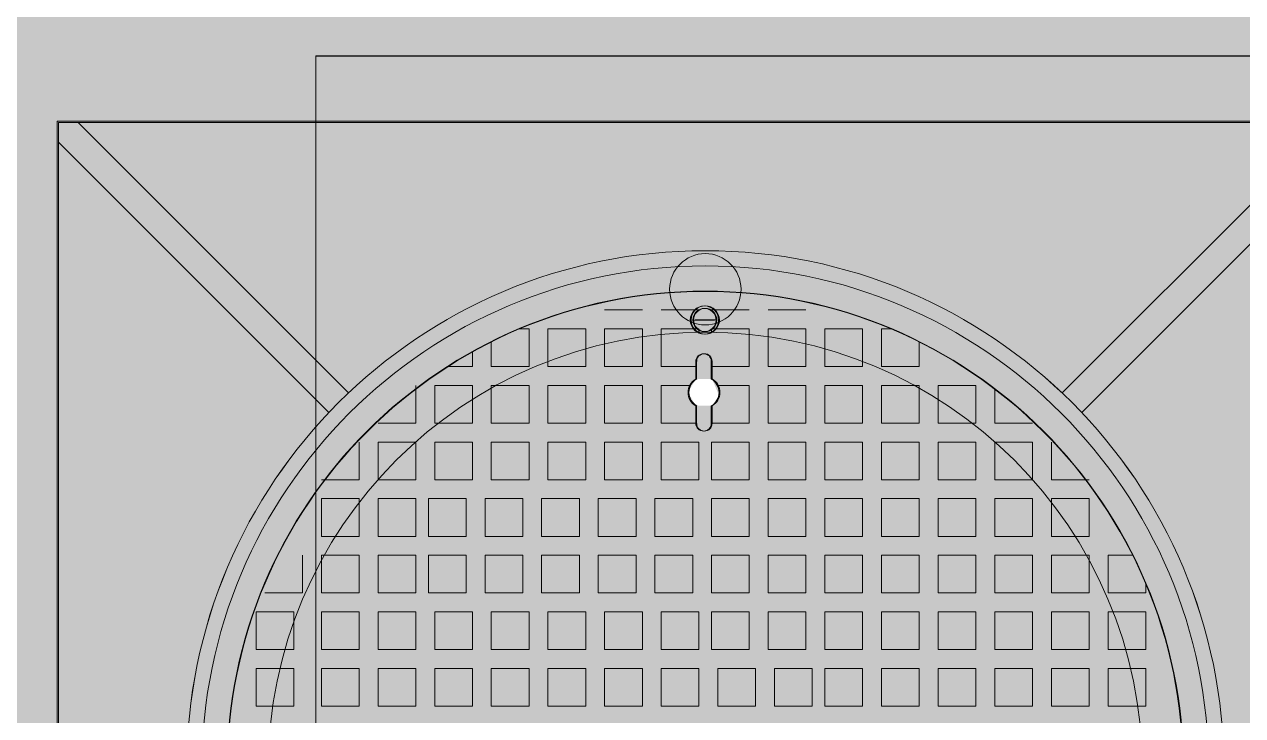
# Model space of a CAD drawing. Header units: millimetres. Extents: x 5117 to 246734, y -48177 to 129208.
# Drawn here: x 87908 to 88848, y 20278 to 20811 of the extents above; entities that cross this region are included whole.
import ezdxf

# ---------------------------------------------------------------- set-up
doc = ezdxf.new("R2010")
doc.units = ezdxf.units.MM
for name, color, linetype, lineweight in [('A-FLOR-PATT-3', 10, 'Continuous', 9), ('G-IMPT', 8, 'Continuous', 9), ('M-EQPM', 50, 'Continuous', 9)]:
    doc.layers.add(name, color=color, linetype=linetype, lineweight=lineweight)

# ---------------------------------------------------------------- blocks, each defined once
blk = doc.blocks.new('TKTC_NAP THAM BE XLNT_260130 - TKTC_XREF_260130_NAP THAM BE XLNT_dwg_TTT-HOOD ACCESS - TTT-HOOD ACCESS-1904605-MB BỂ XLNT 2 HẦM 1-3399785-TKCS_MB TỔNG THỂ MÁI')
at = {"layer": 'G-IMPT'}
for p, q in [((43.81, 358.9), (13.81, 358.9)), ((16.21, 350.87), (0.08, 350.87))]:
    blk.add_line(p, q, dxfattribs=at)
at = {"layer": 'G-IMPT', "flags": 128}
for points in [[(-71.19, 358.9), (-41.19, 358.9), (-71.19, 358.9), (-41.19, 358.9), (-71.19, 358.9), (-41.19, 358.9)], [(-26.19, 358.9), (3.81, 358.9), (-26.19, 358.9), (3.81, 358.9)], [(58.81, 358.9), (88.81, 358.9)], [(0.74, 350.91), (16.87, 350.91)], [(-86.19, 313.9), (-116.19, 313.9), (-116.19, 343.9), (-86.19, 343.9), (-86.19, 313.9), (-116.19, 313.9), (-116.19, 343.9), (-86.19, 343.9), (-86.19, 313.9), (-116.19, 313.9), (-116.19, 343.9), (-86.19, 343.9), (-86.19, 313.9), (-116.19, 313.9), (-116.19, 343.9), (-86.19, 343.9)], [(-41.19, 313.9), (-41.19, 343.9), (-71.19, 343.9), (-71.19, 313.9), (-41.19, 313.9), (-41.19, 343.9), (-71.19, 343.9), (-71.19, 313.9), (-41.19, 313.9), (-71.19, 313.9), (-71.19, 343.9), (-41.19, 343.9), (-41.19, 313.9), (-71.19, 313.9), (-71.19, 343.9), (-41.19, 343.9)], [(43.81, 313.9), (43.81, 343.9), (13.81, 343.9), (13.81, 340.85), (13.81, 343.9), (43.81, 343.9)], [(88.81, 313.9), (58.81, 313.9), (58.81, 343.9), (88.81, 343.9), (88.81, 313.9), (58.81, 313.9), (58.81, 343.9), (88.81, 343.9), (88.81, 313.9), (58.81, 313.9), (58.81, 343.9), (88.81, 343.9), (88.81, 313.9), (58.81, 313.9), (58.81, 343.9), (88.81, 343.9)], [(133.81, 313.9), (133.81, 343.9), (103.81, 343.9), (103.81, 313.9), (133.81, 313.9), (133.81, 343.9), (103.81, 343.9), (103.81, 313.9), (133.81, 313.9), (103.81, 313.9), (103.81, 343.9), (133.81, 343.9), (133.81, 313.9), (103.81, 313.9), (103.81, 343.9), (133.81, 343.9)], [(156.79, 343.9), (148.81, 343.9), (148.81, 313.9), (178.81, 313.9), (178.81, 333.75), (178.81, 313.9), (148.81, 313.9), (148.81, 343.9), (156.79, 343.9), (148.81, 343.9), (148.81, 313.9), (178.81, 313.9), (178.81, 333.75), (178.81, 313.9), (148.81, 313.9), (148.81, 343.9)], [(13.81, 320.34), (13.81, 313.9), (43.81, 313.9), (13.81, 313.9)], [(-176.19, 268.9), (-206.19, 268.9), (-206.19, 298.9), (-176.19, 298.9), (-176.19, 268.9), (-206.19, 268.9), (-206.19, 298.9), (-176.19, 298.9)], [(-131.19, 268.9), (-131.19, 298.9), (-161.19, 298.9), (-161.19, 268.9), (-131.19, 268.9), (-131.19, 298.9), (-161.19, 298.9), (-161.19, 268.9), (-131.19, 268.9), (-131.19, 298.9), (-161.19, 298.9), (-161.19, 268.9), (-131.19, 268.9), (-161.19, 268.9), (-161.19, 298.9), (-131.19, 298.9)], [(-86.19, 268.9), (-86.19, 298.9), (-116.19, 298.9), (-116.19, 268.9), (-86.19, 268.9), (-86.19, 298.9), (-116.19, 298.9), (-116.19, 268.9), (-86.19, 268.9), (-86.19, 298.9), (-116.19, 298.9), (-116.19, 268.9), (-86.19, 268.9), (-116.19, 268.9), (-116.19, 298.9), (-86.19, 298.9)], [(-41.19, 268.9), (-71.19, 268.9), (-71.19, 298.9), (-41.19, 298.9), (-41.19, 268.9), (-71.19, 268.9), (-71.19, 298.9), (-41.19, 298.9), (-41.19, 268.9), (-71.19, 268.9), (-71.19, 298.9), (-41.19, 298.9), (-41.19, 268.9), (-71.19, 268.9), (-71.19, 298.9), (-41.19, 298.9)], [(-2.86, 298.9), (-26.19, 298.9), (-26.19, 268.9), (1.97, 268.9), (-26.19, 268.9), (-26.19, 298.9)], [(88.81, 268.9), (88.81, 298.9), (58.81, 298.9), (58.81, 268.9), (88.81, 268.9), (88.81, 298.9), (58.81, 298.9), (58.81, 268.9), (88.81, 268.9), (58.81, 268.9), (58.81, 298.9), (88.81, 298.9), (88.81, 268.9), (58.81, 268.9), (58.81, 298.9), (88.81, 298.9), (88.81, 268.9), (58.81, 268.9), (58.81, 298.9), (88.81, 298.9)], [(133.81, 268.9), (133.81, 298.9), (103.81, 298.9), (103.81, 268.9), (133.81, 268.9), (133.81, 298.9), (103.81, 298.9), (103.81, 268.9), (133.81, 268.9), (133.81, 298.9), (103.81, 298.9), (103.81, 268.9), (133.81, 268.9), (103.81, 268.9), (103.81, 298.9), (133.81, 298.9), (133.81, 268.9), (103.81, 268.9), (103.81, 298.9), (133.81, 298.9), (133.81, 268.9), (103.81, 268.9), (103.81, 298.9), (133.81, 298.9)], [(178.81, 268.9), (178.81, 298.9), (148.81, 298.9), (148.81, 268.9), (178.81, 268.9), (178.81, 298.9), (148.81, 298.9), (148.81, 268.9), (178.81, 268.9), (178.81, 298.9), (148.81, 298.9), (148.81, 268.9), (178.81, 268.9), (148.81, 268.9), (148.81, 298.9), (178.81, 298.9), (178.81, 268.9), (148.81, 268.9), (148.81, 298.9), (178.81, 298.9), (178.81, 268.9), (148.81, 268.9), (148.81, 298.9), (178.81, 298.9)], [(223.81, 268.9), (223.81, 298.9), (193.81, 298.9), (193.81, 268.9), (223.81, 268.9), (223.81, 298.9), (193.81, 298.9), (193.81, 268.9), (223.81, 268.9), (223.81, 298.9), (193.81, 298.9), (193.81, 268.9), (223.81, 268.9), (193.81, 268.9), (193.81, 298.9), (223.81, 298.9)], [(-266.19, 223.9), (-266.19, 253.9), (-266.19, 223.9), (-266.19, 253.9), (-266.19, 223.9), (-296.19, 223.9), (-266.19, 223.9), (-296.19, 223.9)], [(-221.19, 223.9), (-251.19, 223.9), (-251.19, 253.9), (-221.19, 253.9), (-221.19, 223.9), (-251.19, 223.9), (-251.19, 253.9), (-221.19, 253.9)], [(-176.19, 223.9), (-206.19, 223.9), (-206.19, 253.9), (-176.19, 253.9), (-176.19, 223.9), (-206.19, 223.9), (-206.19, 253.9), (-176.19, 253.9), (-176.19, 223.9), (-206.19, 223.9), (-206.19, 253.9), (-176.19, 253.9), (-176.19, 223.9), (-206.19, 223.9), (-206.19, 253.9), (-176.19, 253.9)], [(-131.19, 223.9), (-131.19, 253.9), (-161.19, 253.9), (-161.19, 223.9), (-131.19, 223.9), (-131.19, 253.9), (-161.19, 253.9), (-161.19, 223.9), (-131.19, 223.9), (-131.19, 253.9), (-161.19, 253.9), (-161.19, 223.9), (-131.19, 223.9), (-131.19, 253.9), (-161.19, 253.9), (-161.19, 223.9), (-131.19, 223.9), (-161.19, 223.9), (-161.19, 253.9), (-131.19, 253.9), (-131.19, 223.9), (-161.19, 223.9), (-161.19, 253.9), (-131.19, 253.9)], [(-86.19, 223.9), (-86.19, 253.9), (-116.19, 253.9), (-116.19, 223.9), (-86.19, 223.9), (-86.19, 253.9), (-116.19, 253.9), (-116.19, 223.9), (-86.19, 223.9), (-116.19, 223.9), (-116.19, 253.9), (-86.19, 253.9), (-86.19, 223.9), (-116.19, 223.9), (-116.19, 253.9), (-86.19, 253.9), (-86.19, 223.9), (-116.19, 223.9), (-116.19, 253.9), (-86.19, 253.9), (-86.19, 223.9), (-116.19, 223.9), (-116.19, 253.9), (-86.19, 253.9)], [(-41.19, 223.9), (-41.19, 253.9), (-71.19, 253.9), (-71.19, 223.9), (-41.19, 223.9), (-71.19, 223.9), (-71.19, 253.9), (-41.19, 253.9), (-41.19, 223.9), (-71.19, 223.9), (-71.19, 253.9), (-41.19, 253.9), (-41.19, 223.9), (-71.19, 223.9), (-71.19, 253.9), (-41.19, 253.9), (-41.19, 223.9), (-71.19, 223.9), (-71.19, 253.9), (-41.19, 253.9), (-41.19, 223.9), (-71.19, 223.9), (-71.19, 253.9), (-41.19, 253.9)], [(3.81, 223.9), (-26.19, 223.9), (-26.19, 253.9), (3.81, 253.9), (3.81, 223.9), (-26.19, 223.9), (-26.19, 253.9), (3.81, 253.9), (3.81, 223.9), (-26.19, 223.9), (-26.19, 253.9), (3.81, 253.9)], [(43.81, 223.9), (13.81, 223.9), (13.81, 253.9), (43.81, 253.9)], [(88.81, 223.9), (58.81, 223.9), (58.81, 253.9), (88.81, 253.9), (88.81, 223.9), (58.81, 223.9), (58.81, 253.9), (88.81, 253.9), (88.81, 223.9), (58.81, 223.9), (58.81, 253.9), (88.81, 253.9)], [(133.81, 223.9), (103.81, 223.9), (103.81, 253.9), (133.81, 253.9), (133.81, 223.9), (103.81, 223.9), (103.81, 253.9), (133.81, 253.9), (133.81, 223.9), (103.81, 223.9), (103.81, 253.9), (133.81, 253.9), (133.81, 223.9), (103.81, 223.9), (103.81, 253.9), (133.81, 253.9)], [(178.81, 223.9), (148.81, 223.9), (148.81, 253.9), (178.81, 253.9), (178.81, 223.9), (148.81, 223.9), (148.81, 253.9), (178.81, 253.9), (178.81, 223.9), (148.81, 223.9), (148.81, 253.9), (178.81, 253.9), (178.81, 223.9), (148.81, 223.9), (148.81, 253.9), (178.81, 253.9)], [(223.81, 223.9), (193.81, 223.9), (193.81, 253.9), (223.81, 253.9), (223.81, 223.9), (193.81, 223.9), (193.81, 253.9), (223.81, 253.9), (223.81, 223.9), (193.81, 223.9), (193.81, 253.9), (223.81, 253.9)], [(268.81, 223.9), (238.81, 223.9), (238.81, 253.9), (268.81, 253.9), (268.81, 223.9), (238.81, 223.9), (238.81, 253.9), (268.81, 253.9)], [(283.81, 253.9), (283.81, 223.9), (313.81, 223.9), (283.81, 223.9), (283.81, 253.9), (283.81, 223.9), (313.81, 223.9), (283.81, 223.9)], [(-266.19, 178.9), (-266.19, 208.9), (-296.19, 208.9), (-296.19, 178.9), (-266.19, 178.9), (-296.19, 178.9), (-296.19, 208.9), (-266.19, 208.9), (-266.19, 178.9), (-296.19, 178.9), (-296.19, 208.9), (-266.19, 208.9), (-266.19, 178.9), (-296.19, 178.9), (-296.19, 208.9), (-266.19, 208.9), (-266.19, 178.9), (-296.19, 178.9), (-296.19, 208.9), (-266.19, 208.9), (-266.19, 178.9), (-296.19, 178.9), (-296.19, 208.9), (-266.19, 208.9)], [(-221.19, 178.9), (-221.19, 208.9), (-251.19, 208.9), (-251.19, 178.9), (-221.19, 178.9), (-221.19, 208.9), (-251.19, 208.9), (-251.19, 178.9), (-221.19, 178.9), (-221.19, 208.9), (-251.19, 208.9), (-251.19, 178.9), (-221.19, 178.9), (-251.19, 178.9), (-251.19, 208.9), (-221.19, 208.9)], [(-181.19, 178.9), (-211.19, 178.9), (-211.19, 208.9), (-181.19, 208.9), (-181.19, 178.9), (-211.19, 178.9), (-211.19, 208.9), (-181.19, 208.9)], [(-136.19, 178.9), (-136.19, 208.9), (-166.19, 208.9), (-166.19, 178.9), (-136.19, 178.9), (-136.19, 208.9), (-166.19, 208.9), (-166.19, 178.9), (-136.19, 178.9), (-136.19, 208.9), (-166.19, 208.9), (-166.19, 178.9), (-136.19, 178.9), (-136.19, 208.9), (-166.19, 208.9), (-166.19, 178.9), (-136.19, 178.9), (-166.19, 178.9), (-166.19, 208.9), (-136.19, 208.9), (-136.19, 178.9), (-166.19, 178.9), (-166.19, 208.9), (-136.19, 208.9)], [(-91.19, 178.9), (-121.19, 178.9), (-121.19, 208.9), (-91.19, 208.9), (-91.19, 178.9), (-121.19, 178.9), (-121.19, 208.9), (-91.19, 208.9), (-91.19, 178.9), (-121.19, 178.9), (-121.19, 208.9), (-91.19, 208.9), (-91.19, 178.9), (-121.19, 178.9), (-121.19, 208.9), (-91.19, 208.9), (-91.19, 178.9), (-121.19, 178.9), (-121.19, 208.9), (-91.19, 208.9), (-91.19, 178.9), (-121.19, 178.9), (-121.19, 208.9), (-91.19, 208.9), (-91.19, 178.9), (-121.19, 178.9), (-121.19, 208.9), (-91.19, 208.9), (-91.19, 178.9), (-121.19, 178.9), (-121.19, 208.9), (-91.19, 208.9), (-91.19, 178.9), (-121.19, 178.9), (-121.19, 208.9), (-91.19, 208.9), (-91.19, 178.9), (-121.19, 178.9), (-121.19, 208.9), (-91.19, 208.9)], [(-46.19, 178.9), (-46.19, 208.9), (-76.19, 208.9), (-76.19, 178.9), (-46.19, 178.9), (-46.19, 208.9), (-76.19, 208.9), (-76.19, 178.9), (-46.19, 178.9), (-46.19, 208.9), (-76.19, 208.9), (-76.19, 178.9), (-46.19, 178.9), (-46.19, 208.9), (-76.19, 208.9), (-76.19, 178.9), (-46.19, 178.9), (-46.19, 208.9), (-76.19, 208.9), (-76.19, 178.9), (-46.19, 178.9), (-46.19, 208.9), (-76.19, 208.9), (-76.19, 178.9), (-46.19, 178.9), (-76.19, 178.9), (-76.19, 208.9), (-46.19, 208.9), (-46.19, 178.9), (-76.19, 178.9), (-76.19, 208.9), (-46.19, 208.9)], [(-1.19, 178.9), (-31.19, 178.9), (-31.19, 208.9), (-1.19, 208.9), (-1.19, 178.9), (-31.19, 178.9), (-31.19, 208.9), (-1.19, 208.9), (-1.19, 178.9), (-31.19, 178.9), (-31.19, 208.9), (-1.19, 208.9), (-1.19, 178.9), (-31.19, 178.9), (-31.19, 208.9), (-1.19, 208.9)], [(43.81, 178.9), (43.81, 208.9), (13.81, 208.9), (13.81, 178.9), (43.81, 178.9), (43.81, 208.9), (13.81, 208.9), (13.81, 178.9), (43.81, 178.9), (43.81, 208.9), (13.81, 208.9), (13.81, 178.9), (43.81, 178.9), (43.81, 208.9), (13.81, 208.9), (13.81, 178.9), (43.81, 178.9), (43.81, 208.9), (13.81, 208.9), (13.81, 178.9), (43.81, 178.9), (43.81, 208.9), (13.81, 208.9), (13.81, 178.9), (43.81, 178.9), (13.81, 178.9), (13.81, 208.9), (43.81, 208.9), (43.81, 178.9), (13.81, 178.9), (13.81, 208.9), (43.81, 208.9)], [(88.81, 178.9), (58.81, 178.9), (58.81, 208.9), (88.81, 208.9), (88.81, 178.9), (58.81, 178.9), (58.81, 208.9), (88.81, 208.9), (88.81, 178.9), (58.81, 178.9), (58.81, 208.9), (88.81, 208.9), (88.81, 178.9), (58.81, 178.9), (58.81, 208.9), (88.81, 208.9)], [(133.81, 178.9), (133.81, 208.9), (103.81, 208.9), (103.81, 178.9), (133.81, 178.9), (133.81, 208.9), (103.81, 208.9), (103.81, 178.9), (133.81, 178.9), (133.81, 208.9), (103.81, 208.9), (103.81, 178.9), (133.81, 178.9), (133.81, 208.9), (103.81, 208.9), (103.81, 178.9), (133.81, 178.9), (133.81, 208.9), (103.81, 208.9), (103.81, 178.9), (133.81, 178.9), (133.81, 208.9), (103.81, 208.9), (103.81, 178.9), (133.81, 178.9), (103.81, 178.9), (103.81, 208.9), (133.81, 208.9), (133.81, 178.9), (103.81, 178.9), (103.81, 208.9), (133.81, 208.9)], [(178.81, 178.9), (148.81, 178.9), (148.81, 208.9), (178.81, 208.9), (178.81, 178.9), (148.81, 178.9), (148.81, 208.9), (178.81, 208.9), (178.81, 178.9), (148.81, 178.9), (148.81, 208.9), (178.81, 208.9), (178.81, 178.9), (148.81, 178.9), (148.81, 208.9), (178.81, 208.9)], [(223.81, 178.9), (223.81, 208.9), (193.81, 208.9), (193.81, 178.9), (223.81, 178.9), (223.81, 208.9), (193.81, 208.9), (193.81, 178.9), (223.81, 178.9), (223.81, 208.9), (193.81, 208.9), (193.81, 178.9), (223.81, 178.9), (223.81, 208.9), (193.81, 208.9), (193.81, 178.9), (223.81, 178.9), (223.81, 208.9), (193.81, 208.9), (193.81, 178.9), (223.81, 178.9), (223.81, 208.9), (193.81, 208.9), (193.81, 178.9), (223.81, 178.9), (193.81, 178.9), (193.81, 208.9), (223.81, 208.9), (223.81, 178.9), (193.81, 178.9), (193.81, 208.9), (223.81, 208.9)], [(268.81, 178.9), (238.81, 178.9), (238.81, 208.9), (268.81, 208.9), (268.81, 178.9), (238.81, 178.9), (238.81, 208.9), (268.81, 208.9), (268.81, 178.9), (238.81, 178.9), (238.81, 208.9), (268.81, 208.9), (268.81, 178.9), (238.81, 178.9), (238.81, 208.9), (268.81, 208.9)], [(313.81, 178.9), (313.81, 208.9), (283.81, 208.9), (283.81, 178.9), (313.81, 178.9), (313.81, 208.9), (283.81, 208.9), (283.81, 178.9), (313.81, 178.9), (313.81, 208.9), (283.81, 208.9), (283.81, 178.9), (313.81, 178.9), (313.81, 208.9), (283.81, 208.9), (283.81, 178.9), (313.81, 178.9), (313.81, 208.9), (283.81, 208.9), (283.81, 178.9), (313.81, 178.9), (283.81, 178.9), (283.81, 208.9), (313.81, 208.9)], [(-311.19, 133.9), (-311.19, 163.9), (-311.19, 133.9), (-311.19, 163.9), (-311.19, 133.9), (-341.19, 133.9), (-311.19, 133.9), (-341.19, 133.9)], [(-266.19, 133.9), (-296.19, 133.9), (-296.19, 163.9), (-266.19, 163.9), (-266.19, 133.9), (-296.19, 133.9), (-296.19, 163.9), (-266.19, 163.9), (-266.19, 133.9), (-296.19, 133.9), (-296.19, 163.9), (-266.19, 163.9), (-266.19, 133.9), (-296.19, 133.9), (-296.19, 163.9), (-266.19, 163.9)], [(-221.19, 133.9), (-251.19, 133.9), (-251.19, 163.9), (-221.19, 163.9), (-221.19, 133.9), (-251.19, 133.9), (-251.19, 163.9), (-221.19, 163.9), (-221.19, 133.9), (-251.19, 133.9), (-251.19, 163.9), (-221.19, 163.9)], [(-181.19, 133.9), (-211.19, 133.9), (-211.19, 163.9), (-181.19, 163.9), (-181.19, 133.9), (-211.19, 133.9), (-211.19, 163.9), (-181.19, 163.9), (-181.19, 133.9), (-211.19, 133.9), (-211.19, 163.9), (-181.19, 163.9), (-181.19, 133.9), (-211.19, 133.9), (-211.19, 163.9), (-181.19, 163.9)], [(-136.19, 133.9), (-166.19, 133.9), (-166.19, 163.9), (-136.19, 163.9), (-136.19, 133.9), (-166.19, 133.9), (-166.19, 163.9), (-136.19, 163.9), (-136.19, 133.9), (-166.19, 133.9), (-166.19, 163.9), (-136.19, 163.9), (-136.19, 133.9), (-166.19, 133.9), (-166.19, 163.9), (-136.19, 163.9), (-136.19, 133.9), (-166.19, 133.9), (-166.19, 163.9), (-136.19, 163.9), (-136.19, 133.9), (-166.19, 133.9), (-166.19, 163.9), (-136.19, 163.9)], [(-91.19, 133.9), (-121.19, 133.9), (-121.19, 163.9), (-91.19, 163.9), (-91.19, 133.9), (-121.19, 133.9), (-121.19, 163.9), (-91.19, 163.9), (-91.19, 133.9), (-121.19, 133.9), (-121.19, 163.9), (-91.19, 163.9), (-91.19, 133.9), (-121.19, 133.9), (-121.19, 163.9), (-91.19, 163.9), (-91.19, 133.9), (-121.19, 133.9), (-121.19, 163.9), (-91.19, 163.9), (-91.19, 133.9), (-121.19, 133.9), (-121.19, 163.9), (-91.19, 163.9)], [(-46.19, 133.9), (-76.19, 133.9), (-76.19, 163.9), (-46.19, 163.9), (-46.19, 133.9), (-76.19, 133.9), (-76.19, 163.9), (-46.19, 163.9), (-46.19, 133.9), (-76.19, 133.9), (-76.19, 163.9), (-46.19, 163.9), (-46.19, 133.9), (-76.19, 133.9), (-76.19, 163.9), (-46.19, 163.9), (-46.19, 133.9), (-76.19, 133.9), (-76.19, 163.9), (-46.19, 163.9), (-46.19, 133.9), (-76.19, 133.9), (-76.19, 163.9), (-46.19, 163.9), (-46.19, 133.9), (-76.19, 133.9), (-76.19, 163.9), (-46.19, 163.9), (-46.19, 133.9), (-76.19, 133.9), (-76.19, 163.9), (-46.19, 163.9)], [(-1.19, 133.9), (-31.19, 133.9), (-31.19, 163.9), (-1.19, 163.9), (-1.19, 133.9), (-31.19, 133.9), (-31.19, 163.9), (-1.19, 163.9)], [(43.81, 133.9), (13.81, 133.9), (13.81, 163.9), (43.81, 163.9), (43.81, 133.9), (13.81, 133.9), (13.81, 163.9), (43.81, 163.9), (43.81, 133.9), (13.81, 133.9), (13.81, 163.9), (43.81, 163.9), (43.81, 133.9), (13.81, 133.9), (13.81, 163.9), (43.81, 163.9), (43.81, 133.9), (13.81, 133.9), (13.81, 163.9), (43.81, 163.9), (43.81, 133.9), (13.81, 133.9), (13.81, 163.9), (43.81, 163.9), (43.81, 133.9), (13.81, 133.9), (13.81, 163.9), (43.81, 163.9), (43.81, 133.9), (13.81, 133.9), (13.81, 163.9), (43.81, 163.9)], [(88.81, 133.9), (58.81, 133.9), (58.81, 163.9), (88.81, 163.9), (88.81, 133.9), (58.81, 133.9), (58.81, 163.9), (88.81, 163.9)], [(133.81, 133.9), (103.81, 133.9), (103.81, 163.9), (133.81, 163.9), (133.81, 133.9), (103.81, 133.9), (103.81, 163.9), (133.81, 163.9), (133.81, 133.9), (103.81, 133.9), (103.81, 163.9), (133.81, 163.9), (133.81, 133.9), (103.81, 133.9), (103.81, 163.9), (133.81, 163.9), (133.81, 133.9), (103.81, 133.9), (103.81, 163.9), (133.81, 163.9), (133.81, 133.9), (103.81, 133.9), (103.81, 163.9), (133.81, 163.9), (133.81, 133.9), (103.81, 133.9), (103.81, 163.9), (133.81, 163.9), (133.81, 133.9), (103.81, 133.9), (103.81, 163.9), (133.81, 163.9)], [(178.81, 133.9), (148.81, 133.9), (148.81, 163.9), (178.81, 163.9), (178.81, 133.9), (148.81, 133.9), (148.81, 163.9), (178.81, 163.9)], [(223.81, 133.9), (193.81, 133.9), (193.81, 163.9), (223.81, 163.9), (223.81, 133.9), (193.81, 133.9), (193.81, 163.9), (223.81, 163.9), (223.81, 133.9), (193.81, 133.9), (193.81, 163.9), (223.81, 163.9), (223.81, 133.9), (193.81, 133.9), (193.81, 163.9), (223.81, 163.9), (223.81, 133.9), (193.81, 133.9), (193.81, 163.9), (223.81, 163.9), (223.81, 133.9), (193.81, 133.9), (193.81, 163.9), (223.81, 163.9), (223.81, 133.9), (193.81, 133.9), (193.81, 163.9), (223.81, 163.9), (223.81, 133.9), (193.81, 133.9), (193.81, 163.9), (223.81, 163.9)], [(268.81, 133.9), (238.81, 133.9), (238.81, 163.9), (268.81, 163.9), (268.81, 133.9), (238.81, 133.9), (238.81, 163.9), (268.81, 163.9)], [(313.81, 133.9), (313.81, 163.9), (283.81, 163.9), (283.81, 133.9), (313.81, 133.9), (313.81, 163.9), (283.81, 163.9), (283.81, 133.9), (313.81, 133.9), (283.81, 133.9), (283.81, 163.9), (313.81, 163.9), (313.81, 133.9), (283.81, 133.9), (283.81, 163.9), (313.81, 163.9)], [(348.66, 163.9), (328.81, 163.9), (328.81, 133.9), (358.81, 133.9), (358.81, 141.89), (358.81, 133.9), (328.81, 133.9), (328.81, 163.9), (348.66, 163.9), (328.81, 163.9), (328.81, 133.9), (358.81, 133.9), (358.81, 141.89), (358.81, 133.9), (328.81, 133.9), (328.81, 163.9)], [(-318.05, 88.9), (-318.05, 118.9), (-348.05, 118.9), (-348.05, 88.9), (-318.05, 88.9), (-318.05, 118.9), (-348.05, 118.9), (-348.05, 88.9), (-318.05, 88.9), (-318.05, 118.9), (-348.05, 118.9), (-348.05, 88.9), (-318.05, 88.9), (-348.05, 88.9), (-348.05, 118.9), (-318.05, 118.9)], [(-266.19, 88.9), (-266.19, 118.9), (-296.19, 118.9), (-296.19, 88.9), (-266.19, 88.9), (-266.19, 118.9), (-296.19, 118.9), (-296.19, 88.9), (-266.19, 88.9), (-266.19, 118.9), (-296.19, 118.9), (-296.19, 88.9), (-266.19, 88.9), (-296.19, 88.9), (-296.19, 118.9), (-266.19, 118.9)], [(-221.19, 88.9), (-251.19, 88.9), (-251.19, 118.9), (-221.19, 118.9), (-221.19, 88.9), (-251.19, 88.9), (-251.19, 118.9), (-221.19, 118.9)], [(-176.19, 88.9), (-206.19, 88.9), (-206.19, 118.9), (-176.19, 118.9), (-176.19, 88.9), (-206.19, 88.9), (-206.19, 118.9), (-176.19, 118.9)], [(-131.19, 88.9), (-161.19, 88.9), (-161.19, 118.9), (-131.19, 118.9), (-131.19, 88.9), (-161.19, 88.9), (-161.19, 118.9), (-131.19, 118.9), (-131.19, 88.9), (-161.19, 88.9), (-161.19, 118.9), (-131.19, 118.9), (-131.19, 88.9), (-161.19, 88.9), (-161.19, 118.9), (-131.19, 118.9)], [(-86.19, 88.9), (-86.19, 118.9), (-116.19, 118.9), (-116.19, 88.9), (-86.19, 88.9), (-116.19, 88.9), (-116.19, 118.9), (-86.19, 118.9), (-86.19, 88.9), (-116.19, 88.9), (-116.19, 118.9), (-86.19, 118.9), (-86.19, 88.9), (-116.19, 88.9), (-116.19, 118.9), (-86.19, 118.9)], [(-41.19, 88.9), (-41.19, 118.9), (-71.19, 118.9), (-71.19, 88.9), (-41.19, 88.9), (-71.19, 88.9), (-71.19, 118.9), (-41.19, 118.9), (-41.19, 88.9), (-71.19, 88.9), (-71.19, 118.9), (-41.19, 118.9), (-41.19, 88.9), (-71.19, 88.9), (-71.19, 118.9), (-41.19, 118.9)], [(3.81, 88.9), (3.81, 118.9), (-26.19, 118.9), (-26.19, 88.9), (3.81, 88.9), (-26.19, 88.9), (-26.19, 118.9), (3.81, 118.9)], [(43.81, 88.9), (13.81, 88.9), (13.81, 118.9), (43.81, 118.9)], [(88.81, 88.9), (58.81, 88.9), (58.81, 118.9), (88.81, 118.9), (88.81, 88.9), (58.81, 88.9), (58.81, 118.9), (88.81, 118.9), (88.81, 88.9), (58.81, 88.9), (58.81, 118.9), (88.81, 118.9)], [(133.81, 88.9), (133.81, 118.9), (103.81, 118.9), (103.81, 88.9), (133.81, 88.9), (133.81, 118.9), (103.81, 118.9), (103.81, 88.9), (133.81, 88.9), (133.81, 118.9), (103.81, 118.9), (103.81, 88.9), (133.81, 88.9), (103.81, 88.9), (103.81, 118.9), (133.81, 118.9)], [(178.81, 88.9), (178.81, 118.9), (148.81, 118.9), (148.81, 88.9), (178.81, 88.9), (178.81, 118.9), (148.81, 118.9), (148.81, 88.9), (178.81, 88.9), (178.81, 118.9), (148.81, 118.9), (148.81, 88.9), (178.81, 88.9), (148.81, 88.9), (148.81, 118.9), (178.81, 118.9)], [(223.81, 88.9), (223.81, 118.9), (193.81, 118.9), (193.81, 88.9), (223.81, 88.9), (223.81, 118.9), (193.81, 118.9), (193.81, 88.9), (223.81, 88.9), (193.81, 88.9), (193.81, 118.9), (223.81, 118.9)], [(268.81, 88.9), (268.81, 118.9), (238.81, 118.9), (238.81, 88.9), (268.81, 88.9), (268.81, 118.9), (238.81, 118.9), (238.81, 88.9), (268.81, 88.9), (268.81, 118.9), (238.81, 118.9), (238.81, 88.9), (268.81, 88.9), (238.81, 88.9), (238.81, 118.9), (268.81, 118.9)], [(313.81, 88.9), (313.81, 118.9), (283.81, 118.9), (283.81, 88.9), (313.81, 88.9), (313.81, 118.9), (283.81, 118.9), (283.81, 88.9), (313.81, 88.9), (313.81, 118.9), (283.81, 118.9), (283.81, 88.9), (313.81, 88.9), (313.81, 118.9), (283.81, 118.9), (283.81, 88.9), (313.81, 88.9), (313.81, 118.9), (283.81, 118.9), (283.81, 88.9), (313.81, 88.9), (283.81, 88.9), (283.81, 118.9), (313.81, 118.9)], [(358.81, 88.9), (358.81, 118.9), (328.81, 118.9), (328.81, 88.9), (358.81, 88.9), (328.81, 88.9), (328.81, 118.9), (358.81, 118.9), (358.81, 88.9), (328.81, 88.9), (328.81, 118.9), (358.81, 118.9), (358.81, 88.9), (328.81, 88.9), (328.81, 118.9), (358.81, 118.9), (358.81, 88.9), (328.81, 88.9), (328.81, 118.9), (358.81, 118.9), (358.81, 88.9), (328.81, 88.9), (328.81, 118.9), (358.81, 118.9)], [(-318.05, 43.9), (-318.05, 73.9), (-348.05, 73.9), (-348.05, 43.9), (-318.05, 43.9), (-318.05, 73.9), (-348.05, 73.9), (-348.05, 43.9), (-318.05, 43.9), (-318.05, 73.9), (-348.05, 73.9), (-348.05, 43.9), (-318.05, 43.9), (-318.05, 73.9), (-348.05, 73.9), (-348.05, 43.9), (-318.05, 43.9), (-318.05, 73.9), (-348.05, 73.9), (-348.05, 43.9), (-318.05, 43.9), (-348.05, 43.9), (-348.05, 73.9), (-318.05, 73.9)], [(-266.19, 43.9), (-266.19, 73.9), (-296.19, 73.9), (-296.19, 43.9), (-266.19, 43.9), (-266.19, 73.9), (-296.19, 73.9), (-296.19, 43.9), (-266.19, 43.9), (-296.19, 43.9), (-296.19, 73.9), (-266.19, 73.9), (-266.19, 43.9), (-296.19, 43.9), (-296.19, 73.9), (-266.19, 73.9), (-266.19, 43.9), (-296.19, 43.9), (-296.19, 73.9), (-266.19, 73.9), (-266.19, 43.9), (-296.19, 43.9), (-296.19, 73.9), (-266.19, 73.9)], [(-221.19, 43.9), (-221.19, 73.9), (-251.19, 73.9), (-251.19, 43.9), (-221.19, 43.9), (-221.19, 73.9), (-251.19, 73.9), (-251.19, 43.9), (-221.19, 43.9), (-221.19, 73.9), (-251.19, 73.9), (-251.19, 43.9), (-221.19, 43.9), (-251.19, 43.9), (-251.19, 73.9), (-221.19, 73.9)], [(-176.19, 43.9), (-206.19, 43.9), (-206.19, 73.9), (-176.19, 73.9), (-176.19, 43.9), (-206.19, 43.9), (-206.19, 73.9), (-176.19, 73.9), (-176.19, 43.9), (-206.19, 43.9), (-206.19, 73.9), (-176.19, 73.9)], [(-131.19, 43.9), (-131.19, 73.9), (-161.19, 73.9), (-161.19, 43.9), (-131.19, 43.9), (-161.19, 43.9), (-161.19, 73.9), (-131.19, 73.9), (-131.19, 43.9), (-161.19, 43.9), (-161.19, 73.9), (-131.19, 73.9), (-131.19, 43.9), (-161.19, 43.9), (-161.19, 73.9), (-131.19, 73.9)], [(-86.19, 43.9), (-86.19, 73.9), (-116.19, 73.9), (-116.19, 43.9), (-86.19, 43.9), (-116.19, 43.9), (-116.19, 73.9), (-86.19, 73.9), (-86.19, 43.9), (-116.19, 43.9), (-116.19, 73.9), (-86.19, 73.9), (-86.19, 43.9), (-116.19, 43.9), (-116.19, 73.9), (-86.19, 73.9)], [(-41.19, 43.9), (-41.19, 73.9), (-71.19, 73.9), (-71.19, 43.9), (-41.19, 43.9), (-41.19, 73.9), (-71.19, 73.9), (-71.19, 43.9), (-41.19, 43.9), (-41.19, 73.9), (-71.19, 73.9), (-71.19, 43.9), (-41.19, 43.9), (-71.19, 43.9), (-71.19, 73.9), (-41.19, 73.9)], [(3.81, 43.9), (3.81, 73.9), (-26.19, 73.9), (-26.19, 43.9), (3.81, 43.9), (3.81, 73.9), (-26.19, 73.9), (-26.19, 43.9), (3.81, 43.9), (3.81, 73.9), (-26.19, 73.9), (-26.19, 43.9), (3.81, 43.9), (-26.19, 43.9), (-26.19, 73.9), (3.81, 73.9)], [(48.81, 43.9), (48.81, 73.9), (18.81, 73.9), (18.81, 43.9), (48.81, 43.9), (48.81, 73.9), (18.81, 73.9), (18.81, 43.9), (48.81, 43.9), (48.81, 73.9), (18.81, 73.9), (18.81, 43.9), (48.81, 43.9), (18.81, 43.9), (18.81, 73.9), (48.81, 73.9)], [(93.81, 43.9), (93.81, 73.9), (63.81, 73.9), (63.81, 43.9), (93.81, 43.9), (93.81, 73.9), (63.81, 73.9), (63.81, 43.9), (93.81, 43.9), (93.81, 73.9), (63.81, 73.9), (63.81, 43.9), (93.81, 43.9), (63.81, 43.9), (63.81, 73.9), (93.81, 73.9)], [(133.81, 43.9), (133.81, 73.9), (103.81, 73.9), (103.81, 43.9), (133.81, 43.9), (133.81, 73.9), (103.81, 73.9), (103.81, 43.9), (133.81, 43.9), (103.81, 43.9), (103.81, 73.9), (133.81, 73.9), (133.81, 43.9), (103.81, 43.9), (103.81, 73.9), (133.81, 73.9)], [(178.81, 43.9), (148.81, 43.9), (148.81, 73.9), (178.81, 73.9), (178.81, 43.9), (148.81, 43.9), (148.81, 73.9), (178.81, 73.9), (178.81, 43.9), (148.81, 43.9), (148.81, 73.9), (178.81, 73.9), (178.81, 43.9), (148.81, 43.9), (148.81, 73.9), (178.81, 73.9)], [(223.81, 43.9), (193.81, 43.9), (193.81, 73.9), (223.81, 73.9), (223.81, 43.9), (193.81, 43.9), (193.81, 73.9), (223.81, 73.9)], [(268.81, 43.9), (238.81, 43.9), (238.81, 73.9), (268.81, 73.9), (268.81, 43.9), (238.81, 43.9), (238.81, 73.9), (268.81, 73.9)], [(313.81, 43.9), (313.81, 73.9), (283.81, 73.9), (283.81, 43.9), (313.81, 43.9), (313.81, 73.9), (283.81, 73.9), (283.81, 43.9), (313.81, 43.9), (283.81, 43.9), (283.81, 73.9), (313.81, 73.9), (313.81, 43.9), (283.81, 43.9), (283.81, 73.9), (313.81, 73.9)], [(358.81, 43.9), (358.81, 73.9), (328.81, 73.9), (328.81, 43.9), (358.81, 43.9), (358.81, 73.9), (328.81, 73.9), (328.81, 43.9), (358.81, 43.9), (358.81, 73.9), (328.81, 73.9), (328.81, 43.9), (358.81, 43.9), (328.81, 43.9), (328.81, 73.9), (358.81, 73.9)]]:
    blk.add_lwpolyline(points, close=True, dxfattribs=at)
for points in [[(-139.18, 343.9), (-131.19, 343.9), (-131.19, 313.9), (-131.19, 343.9), (-139.18, 343.9), (-131.19, 343.9), (-131.19, 313.9), (-161.19, 313.9), (-161.19, 333.75), (-161.19, 313.9), (-131.19, 313.9), (-161.19, 313.9), (-161.19, 333.75)], [(1.97, 313.9), (-26.19, 313.9), (-26.19, 343.9), (3.81, 343.9), (3.81, 340.51), (3.81, 343.9), (-26.19, 343.9), (-26.19, 313.9), (1.97, 313.9), (-26.19, 313.9), (-26.19, 343.9), (3.81, 343.9), (3.81, 340.51)], [(-176.19, 325.83), (-176.19, 313.9), (-196.13, 313.9)], [(3.81, 322.36), (3.81, 322.89), (3.81, 322.36), (3.81, 322.89)], [(1.31, 317.94), (1.31, 314.45), (1.31, 310.96), (1.31, 307.47), (1.31, 303.98)], [(1.97, 317.97), (1.97, 314.48), (1.97, 310.99), (1.97, 307.5), (1.97, 304.02)], [(1.97, 317.97), (1.97, 314.48), (1.97, 310.99), (1.97, 307.5), (1.97, 304.02)], [(13.61, 303.98), (13.61, 307.47), (13.61, 310.96), (13.61, 314.45), (13.61, 317.94)], [(14.28, 304.02), (14.28, 307.5), (14.28, 310.99), (14.28, 314.48), (14.28, 317.97)], [(14.28, 304.02), (14.28, 307.5), (14.28, 310.99), (14.28, 314.48), (14.28, 317.97)], [(-251.19, 268.9), (-221.19, 268.9), (-221.19, 298.9), (-221.19, 268.9), (-251.19, 268.9), (-221.19, 268.9), (-221.19, 298.9)], [(18.43, 298.9), (43.81, 298.9), (43.81, 268.9), (13.81, 268.9), (43.81, 268.9), (43.81, 298.9), (18.43, 298.9), (43.81, 298.9), (43.81, 268.9), (13.81, 268.9)], [(268.81, 268.9), (238.81, 268.9), (238.81, 296.39)], [(1.31, 282.66), (1.31, 279.17), (1.31, 275.68), (1.31, 272.19), (1.31, 268.71)], [(1.97, 282.7), (1.97, 279.21), (1.97, 275.72), (1.97, 272.23), (1.97, 268.74)], [(1.97, 282.7), (1.97, 279.21), (1.97, 275.72), (1.97, 272.23), (1.97, 268.74)], [(13.61, 268.71), (13.61, 272.19), (13.61, 275.68), (13.61, 279.17), (13.61, 282.66)], [(14.28, 268.74), (14.28, 272.23), (14.28, 275.72), (14.28, 279.21), (14.28, 282.7)], [(14.28, 268.74), (14.28, 272.23), (14.28, 275.72), (14.28, 279.21), (14.28, 282.7)]]:
    blk.add_lwpolyline(points, dxfattribs=at)
at = {"layer": 'G-IMPT'}
for centre, radius in [((8.83, -6.08), 412.07), ((8.81, -6.1), 400), ((8.81, -6.1), 380), ((8.14, 350.87), 11.23), ((8.81, 350.91), 11.23), ((8.81, 350.91), 11.23)]:
    blk.add_circle(centre, radius, dxfattribs=at)
for centre, radius, start, end in [((8.14, 350.87), 9.23, 360, 180), ((8.14, 350.87), 9.23, 0, 180), ((8.81, 350.91), 9.23, 360, 180), ((8.81, 350.91), 9.23, 0, 180), ((8.81, 350.91), 9.23, 360, 180), ((8.81, 350.91), 9.23, 0, 180), ((8.14, 350.87), 9.23, 180, 360), ((8.14, 350.87), 9.23, 180, 360), ((8.81, 350.91), 9.23, 180, 360), ((8.81, 350.91), 9.23, 180, 360), ((8.81, 350.91), 9.23, 180, 360), ((8.81, 350.91), 9.23, 180, 360), ((7.46, 317.94), 6.15, 90, 180), ((8.13, 317.97), 6.15, 90, 180), ((8.13, 317.97), 6.15, 90, 180), ((7.46, 317.94), 6.15, 0, 90), ((8.13, 317.97), 6.15, 0, 90), ((8.13, 317.97), 6.15, 0, 90), ((7.46, 293.32), 12.31, 120, 240), ((8.13, 293.36), 12.31, 120, 240), ((8.13, 293.36), 12.31, 120, 240), ((7.46, 293.32), 12.31, 300, 60), ((8.13, 293.36), 12.31, 300, 60), ((8.13, 293.36), 12.31, 300, 60), ((7.46, 268.71), 6.15, 180, 270), ((8.13, 268.74), 6.15, 180, 270), ((8.13, 268.74), 6.15, 180, 270), ((7.46, 268.71), 6.15, 270, 0), ((8.13, 268.74), 6.15, 270, 0), ((8.13, 268.74), 6.15, 270, 0)]:
    blk.add_arc(centre, radius, start, end, dxfattribs=at)
blk = doc.blocks.new('TKTC_NAP THAM BE XLNT_260130 - TKTC_XREF_260130_NAP THAM BE XLNT_dwg_NAP THAM-3399786-TKCS_MB TỔNG THỂ MÁI')
at = {"layer": 'G-IMPT'}
for p, q in [((584817.38, -154748.88), (584608.84, -154540.33)), ((585367.77, -154748.88), (585576.32, -154540.33)), ((584593.74, -154555.43), (584802.29, -154763.97)), ((585591.41, -154555.43), (585382.87, -154763.97))]:
    blk.add_line(p, q, dxfattribs=at)
at = {"layer": 'G-IMPT', "flags": 128}
for points in [[(584592.58, -155539.17), (585592.58, -155539.17), (585592.58, -154539.17), (584592.58, -154539.17)], [(585591.41, -154540.33), (584593.74, -154540.33), (584593.74, -155538), (585591.41, -155538)]]:
    blk.add_lwpolyline(points, close=True, dxfattribs=at)
at = {"layer": 'G-IMPT'}
for centre, radius in [((585092.58, -155039.17), 400), ((585092.58, -154668.94), 27.53), ((585092.58, -155039.17), 368.54), ((585092.58, -155039.17), 337.08)]:
    blk.add_circle(centre, radius, dxfattribs=at)
at = {"xscale": 0.9707134767847465, "yscale": 0.9707134767847465, "zscale": 0.9707134767847465}
blk.add_blockref('TKTC_NAP THAM BE XLNT_260130 - TKTC_XREF_260130_NAP THAM BE XLNT_dwg_TTT-HOOD ACCESS - TTT-HOOD ACCESS-1904605-MB BỂ XLNT 2 HẦM 1-3399785-TKCS_MB TỔNG THỂ MÁI', (585084, -155033.27), dxfattribs=at)
blk = doc.blocks.new('TKTC_NAP THAM BE XLNT_260130 - TKTC_XREF_260130_NAP THAM BE XLNT_dwg-3399784-TKCS_MB TỔNG THỂ MÁI')
at = {"layer": 'G-IMPT', "flags": 128}
for points in [[(85378.06, 19938.23), (87828.46, 19938.23), (87828.46, 15787.65), (85378.06, 15787.65)], [(87828.46, 19937.94), (85378.06, 19937.94), (85378.06, 18438.22), (87828.46, 18438.22)]]:
    blk.add_lwpolyline(points, close=True, dxfattribs=at)
blk.add_blockref('TKTC_NAP THAM BE XLNT_260130 - TKTC_XREF_260130_NAP THAM BE XLNT_dwg_NAP THAM-3399786-TKCS_MB TỔNG THỂ MÁI', (-499414.11, 174427.1))
blk = doc.blocks.new('TKTC_NAP THAM BE XLNT_260130 - NẮP THĂM BỂ XLNT-2335565-TKCS_MB TỔNG THỂ MÁI')
blk.add_blockref('TKTC_NAP THAM BE XLNT_260130 - TKTC_XREF_260130_NAP THAM BE XLNT_dwg-3399784-TKCS_MB TỔNG THỂ MÁI', (-83427.56, -14087.94))

msp = doc.modelspace()

# ---------------------------------------------------------------- hatches: boundary and pattern name
at = {"layer": 'A-FLOR-PATT-3'}
h = msp.add_hatch(dxfattribs=at)
h.set_pattern_fill('FP_6', color=256, style=0, pattern_type=2)
h.set_pattern_definition([(50, (0, 0), (677.7247, -59.293), [70.866, -779.526]), (355, (0, 0), (-131.1036, 710.731), [56.693, -623.621]), (100.451, (56.5, -4.94), (546.6267, 651.434), [60.227, -662.495]), (46.184, (0, 189), (1008.414, -156.3987), [106.299, -1169.289]), (96.636, (84, 175.9), (883.1375, 920.431), [90.34, -993.743]), (351.184, (0, 189), (883.146, 920.423), [85.039, -935.431]), (21, (94.5, 141.73), (564.0056, -380.4262), [70.866, -779.526]), (326, (94.5, 141.7), (229.9034, 685.1796), [56.693, -623.621]), (71.451, (141.5, 110), (793.912, 304.7473), [60.227, -662.495]), (37.5, (0, 0), (11.4894, 314.54497), [10.394, -605.668, 10.394, -622.676, -625.983]), (37.5, (0, 0), (11.4894, 314.54497), [-1249.131, 10.394, -615.589]), (7.5, (0, 0), (248.5691, 372.672), [10.394, -350.55, 10.394, -591.495, -238.582]), (7.5, (0, 0), (248.5691, 372.672), [-962.833, 10.394, -228.189]), (327.5, (-210.7, 0), (504.39837, -21.31163), [10.394, -225.826, 10.394, -726.613, -977.951]), (327.5, (-210.7, 0), (504.39837, -21.31163), [-973.226, 10.394, -967.557]), (317.5, (-305.2, 0), (551.0412, 94.5872), [10.394, -296.692, 10.394, -479.054, -694.487]), (317.5, (-305.2, 0), (551.0412, 94.5872), [-796.534, 10.394, -684.093])])
h.paths.add_polyline_path([(44802.56, 13236.94), (44902.56, 13236.94), (44902.56, 13388.82), (71452.56, 13388.82), (71452.56, 14988.23), (89452.56, 14988.23), (89452.56, 13388.82), (115103.5, 13387.23), (115103.5, 13256.94), (116102.56, 13256.94), (116102.56, 20878.23), (83667.55, 20878.23), (83667.55, 20888.23), (81462.64, 20888.23), (81462.64, 20878.23), (44812.56, 20878.23), (44812.56, 20888.23), (44802.56, 20888.23), (44802.56, 13339.47)])
h.paths.add_polyline_path([(93977.45, 15435.63), (93971.47, 15445.98), (93977.45, 15456.33), (93989.4, 15456.33), (93995.37, 15445.98), (93989.4, 15435.63)])
h.paths.add_polyline_path([(100288.19, 15435.63), (100276.24, 15435.63), (100270.27, 15445.98), (100276.24, 15456.33), (100288.19, 15456.33), (100294.16, 15445.98), (100290.71, 15440.01)])
h.paths.add_polyline_path([(99027.41, 15435.63), (99021.43, 15445.98), (99027.41, 15456.33), (99039.35, 15456.33), (99045.33, 15445.98), (99039.35, 15435.63)])
h.paths.add_polyline_path([(95839.4, 15435.92), (95827.45, 15435.92), (95821.47, 15446.27), (95827.45, 15456.62), (95839.4, 15456.62), (95845.37, 15446.27), (95841.92, 15440.3)])
h.paths.add_polyline_path([(99028.05, 16016.93), (99021.43, 16027.31), (99028.06, 16037.66), (99043.5, 16034.12), (99045.97, 16027.27), (99040, 16016.93)])
h.paths.add_polyline_path([(100276.89, 16016.93), (100270.27, 16027.31), (100276.9, 16037.66), (100292.34, 16034.12), (100294.81, 16027.27), (100288.83, 16016.93)])
h.paths.add_polyline_path([(93978.1, 16016.93), (93971.47, 16027.31), (93978.1, 16037.66), (93993.54, 16034.12), (93996.02, 16027.27), (93990.04, 16016.93), (93989.4, 16016.93)])
h.paths.add_polyline_path([(95828.1, 16017.22), (95821.47, 16027.6), (95828.1, 16037.95), (95843.54, 16034.41), (95846.02, 16027.57), (95840.04, 16017.22)])
h.paths.add_polyline_path([(99482.55, 18936.92), (99470.6, 18936.92), (99464.63, 18947.27), (99470.6, 18957.62), (99482.55, 18957.62), (99488.52, 18947.27), (99485.07, 18941.3)])
h.paths.add_polyline_path([(99471.25, 19518.22), (99464.63, 19528.6), (99471.26, 19538.95), (99486.7, 19535.41), (99489.17, 19528.57), (99483.19, 19518.22), (99482.55, 19518.22)])
h.paths.add_polyline_path([(93277.81, 19934.01), (93271.84, 19944.35), (93277.81, 19954.7), (93289.76, 19954.7), (93295.73, 19944.35), (93289.76, 19934.01)])
h.paths.add_polyline_path([(92027.81, 19935.17), (92021.84, 19945.52), (92027.81, 19955.87), (92039.76, 19955.87), (92045.73, 19945.52), (92039.76, 19935.17)])
h.paths.add_polyline_path([(88438.75, 19935.63), (88426.81, 19935.63), (88421.79, 19949.54), (88426.81, 19956.33), (88438.75, 19956.33), (88444.73, 19945.98), (88443.13, 19940.01)])
h.paths.add_polyline_path([(97228.25, 19936.8), (97222.28, 19947.14), (97228.25, 19957.49), (97240.2, 19957.49), (97246.17, 19947.14), (97240.2, 19936.8)])
h.paths.add_polyline_path([(93289.76, 20515.3), (93277.81, 20515.34), (93271.84, 20525.68), (93278.47, 20536.03), (93293.91, 20532.49), (93296.38, 20525.65), (93290.41, 20515.3)])
h.paths.add_polyline_path([(92040.41, 20516.47), (92027.81, 20516.5), (92021.84, 20526.85), (92028.47, 20537.2), (92043.91, 20533.66), (92046.38, 20526.81), (92040.44, 20516.5)])
h.paths.add_polyline_path([(88426.81, 20516.93), (88426.12, 20516.96), (88420.2, 20527.31), (88426.16, 20537.62), (88438.77, 20537.62), (88444.08, 20524.89), (88438.75, 20516.96), (88426.84, 20516.93)])
h.paths.add_polyline_path([(97240.85, 20518.09), (97228.25, 20518.13), (97222.28, 20528.47), (97228.91, 20538.82), (97244.35, 20535.28), (97246.82, 20528.44), (97240.88, 20518.13)])

# ---------------------------------------------------------------- block references
at = {"layer": 'M-EQPM'}
msp.add_blockref('TKTC_NAP THAM BE XLNT_260130 - NẮP THĂM BỂ XLNT-2335565-TKCS_MB TỔNG THỂ MÁI', (86182.56, 14936.64), dxfattribs=at)

doc.saveas('drawing.dxf')
